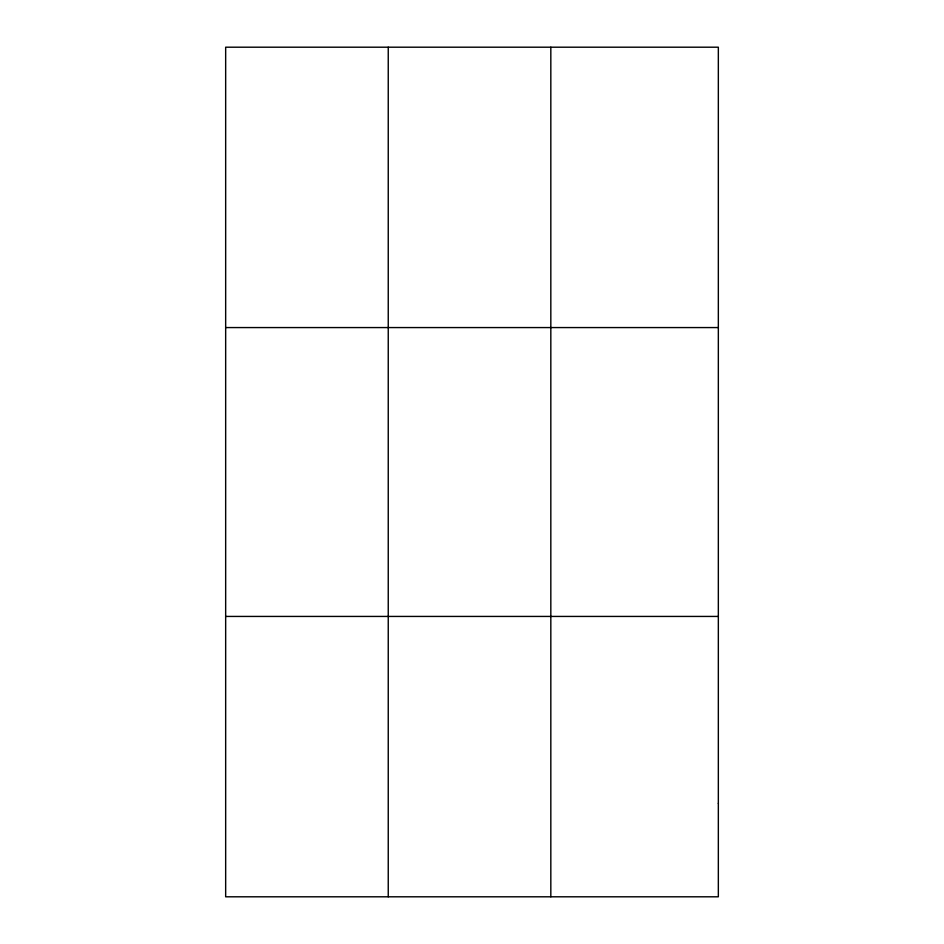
<?xml version="1.0" encoding="UTF-8"?>
<svg xmlns="http://www.w3.org/2000/svg" width="944" height="944" viewBox="0 0 944 944"><rect width="100%" height="100%" fill="white"/><g stroke="black" fill="none" stroke-linecap="round" stroke-linejoin="round"><path stroke-width="1.42" d="M388.244 47.2L388.244 896.8M550.824 47.2L550.824 896.8M225.663 327.568L718.337 327.568M225.663 616.432L718.337 616.432M718.337 803.344L718.337 896.8L225.663 896.8L225.663 47.2L718.337 47.2L718.337 803.344"/></g></svg>
